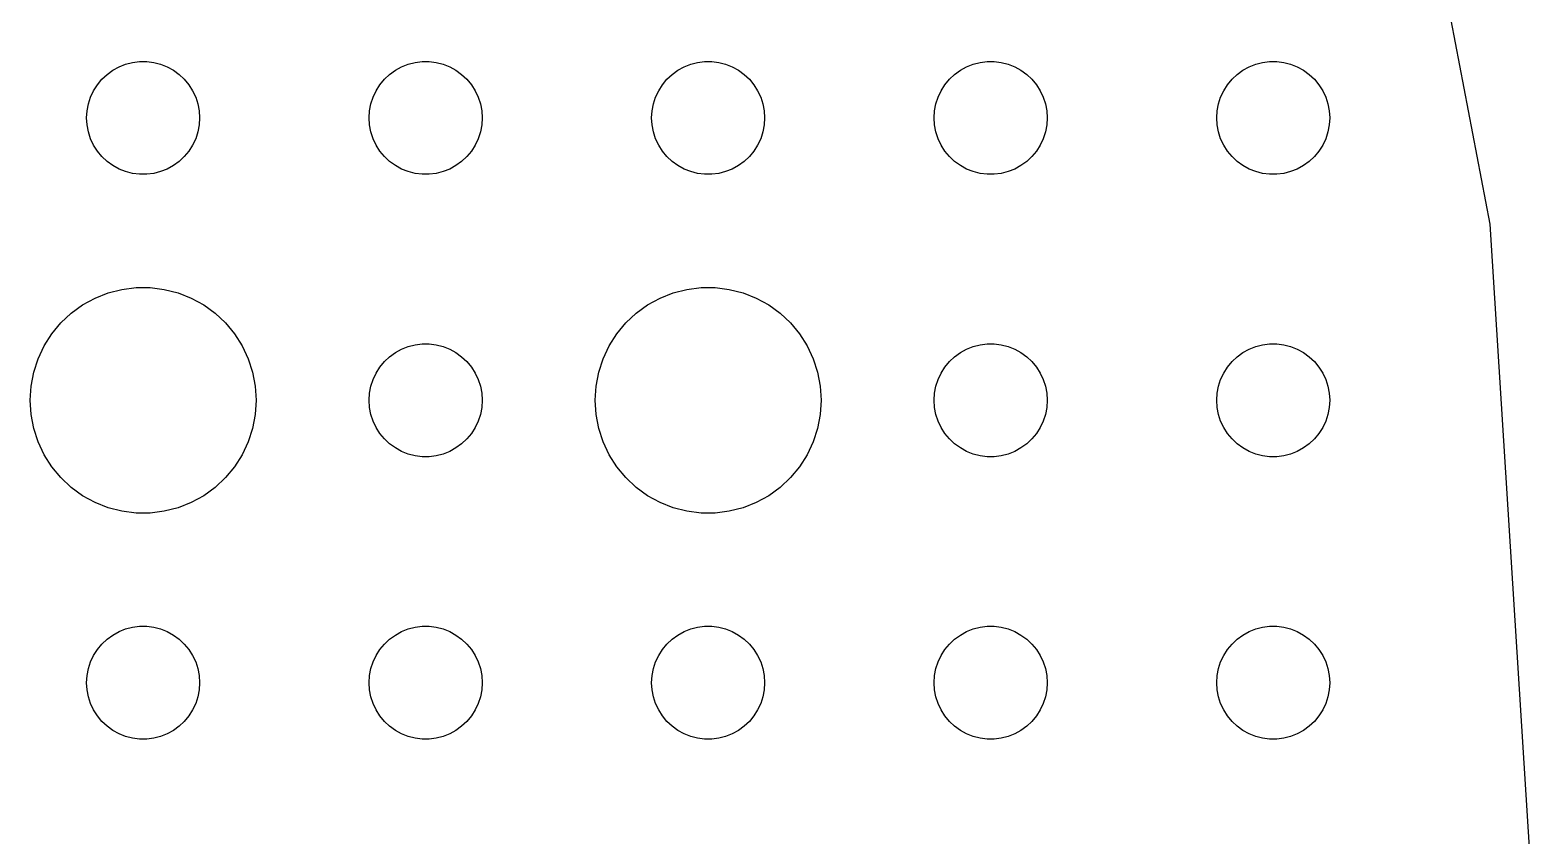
# Model space of a CAD drawing. Header units: metres. Extents: x -157 to 157, y -157 to 157.
# Drawn here: x 117 to 157, y 3.43 to 24.83 of the extents above; entities that cross this region are included whole.
import ezdxf

# ---------------------------------------------------------------- set-up
doc = ezdxf.new("R2010")
doc.units = ezdxf.units.M

msp = doc.modelspace()

# ---------------------------------------------------------------- linework, layer by layer
for p, q in [((155.762, 19.6773), (152.068, 39.0443)), ((118.907, 23.5268), (119.044, 23.6558)), ((119.044, 23.6558), (119.196, 23.7665)), ((119.196, 23.7665), (119.361, 23.8572)), ((119.361, 23.8572), (119.536, 23.9266)), ((119.536, 23.9266), (119.719, 23.9734)), ((119.719, 23.9734), (119.906, 23.997)), ((119.906, 23.997), (120.094, 23.997)), ((120.094, 23.997), (120.281, 23.9734)), ((120.281, 23.9734), (120.464, 23.9266)), ((120.464, 23.9266), (120.639, 23.8572)), ((120.639, 23.8572), (120.804, 23.7665)), ((120.804, 23.7665), (120.956, 23.6558)), ((120.956, 23.6558), (121.093, 23.5268)), ((126.407, 23.5268), (126.544, 23.6558)), ((126.544, 23.6558), (126.696, 23.7665)), ((126.696, 23.7665), (126.861, 23.8572)), ((126.861, 23.8572), (127.036, 23.9266)), ((127.036, 23.9266), (127.219, 23.9734)), ((127.219, 23.9734), (127.406, 23.997)), ((127.406, 23.997), (127.594, 23.997)), ((127.594, 23.997), (127.781, 23.9734)), ((127.781, 23.9734), (127.964, 23.9266)), ((127.964, 23.9266), (128.139, 23.8572)), ((128.139, 23.8572), (128.304, 23.7665)), ((128.304, 23.7665), (128.456, 23.6558)), ((128.456, 23.6558), (128.593, 23.5268)), ((133.907, 23.5268), (134.044, 23.6558)), ((134.044, 23.6558), (134.196, 23.7665)), ((134.196, 23.7665), (134.361, 23.8572)), ((134.361, 23.8572), (134.536, 23.9266)), ((134.536, 23.9266), (134.719, 23.9734)), ((134.719, 23.9734), (134.906, 23.997)), ((134.906, 23.997), (135.094, 23.997)), ((135.094, 23.997), (135.281, 23.9734)), ((135.281, 23.9734), (135.464, 23.9266)), ((135.464, 23.9266), (135.639, 23.8572)), ((135.639, 23.8572), (135.804, 23.7665)), ((135.804, 23.7665), (135.956, 23.6558)), ((135.956, 23.6558), (136.093, 23.5268)), ((141.407, 23.5268), (141.544, 23.6558)), ((141.544, 23.6558), (141.696, 23.7665)), ((141.696, 23.7665), (141.861, 23.8572)), ((141.861, 23.8572), (142.036, 23.9266)), ((142.036, 23.9266), (142.219, 23.9734)), ((142.219, 23.9734), (142.406, 23.997)), ((142.406, 23.997), (142.594, 23.997)), ((142.594, 23.997), (142.781, 23.9734)), ((142.781, 23.9734), (142.964, 23.9266)), ((142.964, 23.9266), (143.139, 23.8572)), ((143.139, 23.8572), (143.304, 23.7665)), ((143.304, 23.7665), (143.456, 23.6558)), ((143.456, 23.6558), (143.593, 23.5268)), ((148.907, 23.5268), (149.044, 23.6558)), ((149.044, 23.6558), (149.196, 23.7665)), ((149.196, 23.7665), (149.361, 23.8572)), ((149.361, 23.8572), (149.536, 23.9266)), ((149.536, 23.9266), (149.719, 23.9734)), ((149.719, 23.9734), (149.906, 23.997)), ((149.906, 23.997), (150.094, 23.997)), ((150.094, 23.997), (150.281, 23.9734)), ((150.281, 23.9734), (150.464, 23.9266)), ((150.464, 23.9266), (150.639, 23.8572)), ((150.639, 23.8572), (150.804, 23.7665)), ((150.804, 23.7665), (150.956, 23.6558)), ((150.956, 23.6558), (151.093, 23.5268)), ((118.605, 23.0522), (118.686, 23.2226)), ((118.686, 23.2226), (118.786, 23.3817)), ((118.786, 23.3817), (118.907, 23.5268)), ((121.093, 23.5268), (121.214, 23.3817)), ((121.214, 23.3817), (121.314, 23.2226)), ((121.314, 23.2226), (121.395, 23.0522)), ((126.105, 23.0522), (126.186, 23.2226)), ((126.186, 23.2226), (126.286, 23.3817)), ((126.286, 23.3817), (126.407, 23.5268)), ((128.593, 23.5268), (128.714, 23.3817)), ((128.714, 23.3817), (128.814, 23.2226)), ((128.814, 23.2226), (128.895, 23.0522)), ((133.605, 23.0522), (133.686, 23.2226)), ((133.686, 23.2226), (133.786, 23.3817)), ((133.786, 23.3817), (133.907, 23.5268)), ((136.093, 23.5268), (136.214, 23.3817)), ((136.214, 23.3817), (136.314, 23.2226)), ((136.314, 23.2226), (136.395, 23.0522)), ((141.105, 23.0522), (141.186, 23.2226)), ((141.186, 23.2226), (141.286, 23.3817)), ((141.286, 23.3817), (141.407, 23.5268)), ((143.593, 23.5268), (143.714, 23.3817)), ((143.714, 23.3817), (143.814, 23.2226)), ((143.814, 23.2226), (143.895, 23.0522)), ((148.605, 23.0522), (148.686, 23.2226)), ((148.686, 23.2226), (148.786, 23.3817)), ((148.786, 23.3817), (148.907, 23.5268)), ((151.093, 23.5268), (151.214, 23.3817)), ((151.214, 23.3817), (151.314, 23.2226)), ((151.314, 23.2226), (151.395, 23.0522)), ((118.512, 22.688), (118.547, 22.873)), ((118.547, 22.873), (118.605, 23.0522)), ((121.395, 23.0522), (121.453, 22.873)), ((121.453, 22.873), (121.488, 22.688)), ((126.012, 22.688), (126.047, 22.873)), ((126.047, 22.873), (126.105, 23.0522)), ((128.895, 23.0522), (128.953, 22.873)), ((128.953, 22.873), (128.988, 22.688)), ((133.512, 22.688), (133.547, 22.873)), ((133.547, 22.873), (133.605, 23.0522)), ((136.395, 23.0522), (136.453, 22.873)), ((136.453, 22.873), (136.488, 22.688)), ((141.012, 22.688), (141.047, 22.873)), ((141.047, 22.873), (141.105, 23.0522)), ((143.895, 23.0522), (143.953, 22.873)), ((143.953, 22.873), (143.988, 22.688)), ((148.512, 22.688), (148.547, 22.873)), ((148.547, 22.873), (148.605, 23.0522)), ((151.395, 23.0522), (151.453, 22.873)), ((151.453, 22.873), (151.488, 22.688)), ((118.5, 22.5), (118.512, 22.688)), ((118.512, 22.312), (118.5, 22.5)), ((121.488, 22.688), (121.5, 22.5)), ((121.5, 22.5), (121.488, 22.312)), ((126, 22.5), (126.012, 22.688)), ((126.012, 22.312), (126, 22.5)), ((128.988, 22.688), (129, 22.5)), ((129, 22.5), (128.988, 22.312)), ((133.5, 22.5), (133.512, 22.688)), ((133.512, 22.312), (133.5, 22.5)), ((136.488, 22.688), (136.5, 22.5)), ((136.5, 22.5), (136.488, 22.312)), ((141, 22.5), (141.012, 22.688)), ((141.012, 22.312), (141, 22.5)), ((143.988, 22.688), (144, 22.5)), ((144, 22.5), (143.988, 22.312)), ((148.5, 22.5), (148.512, 22.688)), ((148.512, 22.312), (148.5, 22.5)), ((151.488, 22.688), (151.5, 22.5)), ((151.5, 22.5), (151.488, 22.312)), ((118.547, 22.127), (118.512, 22.312)), ((118.605, 21.9478), (118.547, 22.127)), ((121.453, 22.127), (121.395, 21.9478)), ((121.488, 22.312), (121.453, 22.127)), ((126.047, 22.127), (126.012, 22.312)), ((126.105, 21.9478), (126.047, 22.127)), ((128.953, 22.127), (128.895, 21.9478)), ((128.988, 22.312), (128.953, 22.127)), ((133.547, 22.127), (133.512, 22.312)), ((133.605, 21.9478), (133.547, 22.127)), ((136.453, 22.127), (136.395, 21.9478)), ((136.488, 22.312), (136.453, 22.127)), ((141.047, 22.127), (141.012, 22.312)), ((141.105, 21.9478), (141.047, 22.127)), ((143.953, 22.127), (143.895, 21.9478)), ((143.988, 22.312), (143.953, 22.127)), ((148.547, 22.127), (148.512, 22.312)), ((148.605, 21.9478), (148.547, 22.127)), ((151.453, 22.127), (151.395, 21.9478)), ((151.488, 22.312), (151.453, 22.127)), ((118.686, 21.7774), (118.605, 21.9478)), ((118.786, 21.6183), (118.686, 21.7774)), ((118.907, 21.4732), (118.786, 21.6183)), ((121.214, 21.6183), (121.093, 21.4732)), ((121.314, 21.7774), (121.214, 21.6183)), ((121.395, 21.9478), (121.314, 21.7774)), ((126.186, 21.7774), (126.105, 21.9478)), ((126.286, 21.6183), (126.186, 21.7774)), ((126.407, 21.4732), (126.286, 21.6183)), ((128.714, 21.6183), (128.593, 21.4732)), ((128.814, 21.7774), (128.714, 21.6183)), ((128.895, 21.9478), (128.814, 21.7774)), ((133.686, 21.7774), (133.605, 21.9478)), ((133.786, 21.6183), (133.686, 21.7774)), ((133.907, 21.4732), (133.786, 21.6183)), ((136.214, 21.6183), (136.093, 21.4732)), ((136.314, 21.7774), (136.214, 21.6183)), ((136.395, 21.9478), (136.314, 21.7774)), ((141.186, 21.7774), (141.105, 21.9478)), ((141.286, 21.6183), (141.186, 21.7774)), ((141.407, 21.4732), (141.286, 21.6183)), ((143.714, 21.6183), (143.593, 21.4732)), ((143.814, 21.7774), (143.714, 21.6183)), ((143.895, 21.9478), (143.814, 21.7774)), ((148.686, 21.7774), (148.605, 21.9478)), ((148.786, 21.6183), (148.686, 21.7774)), ((148.907, 21.4732), (148.786, 21.6183)), ((151.214, 21.6183), (151.093, 21.4732)), ((151.314, 21.7774), (151.214, 21.6183)), ((151.395, 21.9478), (151.314, 21.7774)), ((119.044, 21.3442), (118.907, 21.4732)), ((119.196, 21.2335), (119.044, 21.3442)), ((119.361, 21.1427), (119.196, 21.2335)), ((120.804, 21.2335), (120.639, 21.1427)), ((120.956, 21.3442), (120.804, 21.2335)), ((121.093, 21.4732), (120.956, 21.3442)), ((126.544, 21.3442), (126.407, 21.4732)), ((126.696, 21.2335), (126.544, 21.3442)), ((126.861, 21.1427), (126.696, 21.2335)), ((128.304, 21.2335), (128.139, 21.1427)), ((128.456, 21.3442), (128.304, 21.2335)), ((128.593, 21.4732), (128.456, 21.3442)), ((134.044, 21.3442), (133.907, 21.4732)), ((134.196, 21.2335), (134.044, 21.3442)), ((134.361, 21.1427), (134.196, 21.2335)), ((135.804, 21.2335), (135.639, 21.1427)), ((135.956, 21.3442), (135.804, 21.2335)), ((136.093, 21.4732), (135.956, 21.3442)), ((141.544, 21.3442), (141.407, 21.4732)), ((141.696, 21.2335), (141.544, 21.3442)), ((141.861, 21.1427), (141.696, 21.2335)), ((143.304, 21.2335), (143.139, 21.1427)), ((143.456, 21.3442), (143.304, 21.2335)), ((143.593, 21.4732), (143.456, 21.3442)), ((149.044, 21.3442), (148.907, 21.4732)), ((149.196, 21.2335), (149.044, 21.3442)), ((149.361, 21.1427), (149.196, 21.2335)), ((150.804, 21.2335), (150.639, 21.1427)), ((150.956, 21.3442), (150.804, 21.2335)), ((151.093, 21.4732), (150.956, 21.3442)), ((119.536, 21.0734), (119.361, 21.1427)), ((119.719, 21.0266), (119.536, 21.0734)), ((119.906, 21.003), (119.719, 21.0266)), ((120.094, 21.003), (119.906, 21.003)), ((120.281, 21.0266), (120.094, 21.003)), ((120.464, 21.0734), (120.281, 21.0266)), ((120.639, 21.1427), (120.464, 21.0734)), ((127.036, 21.0734), (126.861, 21.1427)), ((127.219, 21.0266), (127.036, 21.0734)), ((127.406, 21.003), (127.219, 21.0266)), ((127.594, 21.003), (127.406, 21.003)), ((127.781, 21.0266), (127.594, 21.003)), ((127.964, 21.0734), (127.781, 21.0266)), ((128.139, 21.1427), (127.964, 21.0734)), ((134.536, 21.0734), (134.361, 21.1427)), ((134.719, 21.0266), (134.536, 21.0734)), ((134.906, 21.003), (134.719, 21.0266)), ((135.094, 21.003), (134.906, 21.003)), ((135.281, 21.0266), (135.094, 21.003)), ((135.464, 21.0734), (135.281, 21.0266)), ((135.639, 21.1427), (135.464, 21.0734)), ((142.036, 21.0734), (141.861, 21.1427)), ((142.219, 21.0266), (142.036, 21.0734)), ((142.406, 21.003), (142.219, 21.0266)), ((142.594, 21.003), (142.406, 21.003)), ((142.781, 21.0266), (142.594, 21.003)), ((142.964, 21.0734), (142.781, 21.0266)), ((143.139, 21.1427), (142.964, 21.0734)), ((149.536, 21.0734), (149.361, 21.1427)), ((149.719, 21.0266), (149.536, 21.0734)), ((149.906, 21.003), (149.719, 21.0266)), ((150.094, 21.003), (149.906, 21.003)), ((150.281, 21.0266), (150.094, 21.003)), ((150.464, 21.0734), (150.281, 21.0266)), ((150.639, 21.1427), (150.464, 21.0734)), ((157, 0), (155.762, 19.6773)), ((118.393, 17.533), (118.723, 17.7145)), ((118.723, 17.7145), (119.073, 17.8532)), ((119.073, 17.8532), (119.438, 17.9469)), ((119.438, 17.9469), (119.812, 17.9941)), ((119.812, 17.9941), (120.188, 17.9941)), ((120.188, 17.9941), (120.562, 17.9469)), ((120.562, 17.9469), (120.927, 17.8532)), ((120.927, 17.8532), (121.277, 17.7145)), ((121.277, 17.7145), (121.607, 17.533)), ((133.393, 17.533), (133.723, 17.7145)), ((133.723, 17.7145), (134.073, 17.8532)), ((134.073, 17.8532), (134.438, 17.9469)), ((134.438, 17.9469), (134.812, 17.9941)), ((134.812, 17.9941), (135.188, 17.9941)), ((135.188, 17.9941), (135.562, 17.9469)), ((135.562, 17.9469), (135.927, 17.8532)), ((135.927, 17.8532), (136.277, 17.7145)), ((136.277, 17.7145), (136.607, 17.533)), ((117.813, 17.0536), (118.088, 17.3115)), ((118.088, 17.3115), (118.393, 17.533)), ((121.607, 17.533), (121.912, 17.3115)), ((121.912, 17.3115), (122.187, 17.0536)), ((132.813, 17.0536), (133.088, 17.3115)), ((133.088, 17.3115), (133.393, 17.533)), ((136.607, 17.533), (136.912, 17.3115)), ((136.912, 17.3115), (137.187, 17.0536)), ((117.573, 16.7634), (117.813, 17.0536)), ((122.187, 17.0536), (122.427, 16.7634)), ((132.573, 16.7634), (132.813, 17.0536)), ((137.187, 17.0536), (137.427, 16.7634)), ((117.211, 16.1044), (117.371, 16.4453)), ((117.371, 16.4453), (117.573, 16.7634)), ((122.427, 16.7634), (122.629, 16.4453)), ((122.629, 16.4453), (122.789, 16.1044)), ((126.861, 16.3572), (127.036, 16.4266)), ((127.036, 16.4266), (127.219, 16.4734)), ((127.219, 16.4734), (127.406, 16.497)), ((127.406, 16.497), (127.594, 16.497)), ((127.594, 16.497), (127.781, 16.4734)), ((127.781, 16.4734), (127.964, 16.4266)), ((127.964, 16.4266), (128.139, 16.3572)), ((132.211, 16.1044), (132.371, 16.4453)), ((132.371, 16.4453), (132.573, 16.7634)), ((137.427, 16.7634), (137.629, 16.4453)), ((137.629, 16.4453), (137.789, 16.1044)), ((141.861, 16.3572), (142.036, 16.4266)), ((142.036, 16.4266), (142.219, 16.4734)), ((142.219, 16.4734), (142.406, 16.497)), ((142.406, 16.497), (142.594, 16.497)), ((142.594, 16.497), (142.781, 16.4734)), ((142.781, 16.4734), (142.964, 16.4266)), ((142.964, 16.4266), (143.139, 16.3572)), ((149.361, 16.3572), (149.536, 16.4266)), ((149.536, 16.4266), (149.719, 16.4734)), ((149.719, 16.4734), (149.906, 16.497)), ((149.906, 16.497), (150.094, 16.497)), ((150.094, 16.497), (150.281, 16.4734)), ((150.281, 16.4734), (150.464, 16.4266)), ((150.464, 16.4266), (150.639, 16.3572)), ((117.094, 15.7461), (117.211, 16.1044)), ((122.789, 16.1044), (122.906, 15.7461)), ((126.286, 15.8817), (126.407, 16.0268)), ((126.407, 16.0268), (126.544, 16.1558)), ((126.544, 16.1558), (126.696, 16.2665)), ((126.696, 16.2665), (126.861, 16.3572)), ((128.139, 16.3572), (128.304, 16.2665)), ((128.304, 16.2665), (128.456, 16.1558)), ((128.456, 16.1558), (128.593, 16.0268)), ((128.593, 16.0268), (128.714, 15.8817)), ((132.094, 15.7461), (132.211, 16.1044)), ((137.789, 16.1044), (137.906, 15.7461)), ((141.286, 15.8817), (141.407, 16.0268)), ((141.407, 16.0268), (141.544, 16.1558)), ((141.544, 16.1558), (141.696, 16.2665)), ((141.696, 16.2665), (141.861, 16.3572)), ((143.139, 16.3572), (143.304, 16.2665)), ((143.304, 16.2665), (143.456, 16.1558)), ((143.456, 16.1558), (143.593, 16.0268)), ((143.593, 16.0268), (143.714, 15.8817)), ((148.786, 15.8817), (148.907, 16.0268)), ((148.907, 16.0268), (149.044, 16.1558)), ((149.044, 16.1558), (149.196, 16.2665)), ((149.196, 16.2665), (149.361, 16.3572)), ((150.639, 16.3572), (150.804, 16.2665)), ((150.804, 16.2665), (150.956, 16.1558)), ((150.956, 16.1558), (151.093, 16.0268)), ((151.093, 16.0268), (151.214, 15.8817)), ((117.024, 15.376), (117.094, 15.7461)), ((122.906, 15.7461), (122.976, 15.376)), ((126.105, 15.5522), (126.186, 15.7226)), ((126.186, 15.7226), (126.286, 15.8817)), ((128.714, 15.8817), (128.814, 15.7226)), ((128.814, 15.7226), (128.895, 15.5522)), ((132.024, 15.376), (132.094, 15.7461)), ((137.906, 15.7461), (137.976, 15.376)), ((141.105, 15.5522), (141.186, 15.7226)), ((141.186, 15.7226), (141.286, 15.8817)), ((143.714, 15.8817), (143.814, 15.7226)), ((143.814, 15.7226), (143.895, 15.5522)), ((148.605, 15.5522), (148.686, 15.7226)), ((148.686, 15.7226), (148.786, 15.8817)), ((151.214, 15.8817), (151.314, 15.7226)), ((151.314, 15.7226), (151.395, 15.5522)), ((117, 15), (117.024, 15.376)), ((122.976, 15.376), (123, 15)), ((126.012, 15.188), (126.047, 15.373)), ((126.047, 15.373), (126.105, 15.5522)), ((128.895, 15.5522), (128.953, 15.373)), ((128.953, 15.373), (128.988, 15.188)), ((132, 15), (132.024, 15.376)), ((137.976, 15.376), (138, 15)), ((141.012, 15.188), (141.047, 15.373)), ((141.047, 15.373), (141.105, 15.5522)), ((143.895, 15.5522), (143.953, 15.373)), ((143.953, 15.373), (143.988, 15.188)), ((148.512, 15.188), (148.547, 15.373)), ((148.547, 15.373), (148.605, 15.5522)), ((151.395, 15.5522), (151.453, 15.373)), ((151.453, 15.373), (151.488, 15.188)), ((117.024, 14.624), (117, 15)), ((123, 15), (122.976, 14.624)), ((126, 15), (126.012, 15.188)), ((126.012, 14.812), (126, 15)), ((126.047, 14.627), (126.012, 14.812)), ((128.988, 14.812), (128.953, 14.627)), ((128.988, 15.188), (129, 15)), ((129, 15), (128.988, 14.812)), ((132.024, 14.624), (132, 15)), ((138, 15), (137.976, 14.624)), ((141, 15), (141.012, 15.188)), ((141.012, 14.812), (141, 15)), ((141.047, 14.627), (141.012, 14.812)), ((143.988, 14.812), (143.953, 14.627)), ((143.988, 15.188), (144, 15)), ((144, 15), (143.988, 14.812)), ((148.5, 15), (148.512, 15.188)), ((148.512, 14.812), (148.5, 15)), ((148.547, 14.627), (148.512, 14.812)), ((151.488, 14.812), (151.453, 14.627)), ((151.488, 15.188), (151.5, 15)), ((151.5, 15), (151.488, 14.812)), ((117.094, 14.2539), (117.024, 14.624)), ((122.976, 14.624), (122.906, 14.2539)), ((126.105, 14.4478), (126.047, 14.627)), ((126.186, 14.2774), (126.105, 14.4478)), ((128.895, 14.4478), (128.814, 14.2774)), ((128.953, 14.627), (128.895, 14.4478)), ((132.094, 14.2539), (132.024, 14.624)), ((137.976, 14.624), (137.906, 14.2539)), ((141.105, 14.4478), (141.047, 14.627)), ((141.186, 14.2774), (141.105, 14.4478)), ((143.895, 14.4478), (143.814, 14.2774)), ((143.953, 14.627), (143.895, 14.4478)), ((148.605, 14.4478), (148.547, 14.627)), ((148.686, 14.2774), (148.605, 14.4478)), ((151.395, 14.4478), (151.314, 14.2774)), ((151.453, 14.627), (151.395, 14.4478)), ((117.211, 13.8956), (117.094, 14.2539)), ((122.906, 14.2539), (122.789, 13.8956)), ((126.286, 14.1183), (126.186, 14.2774)), ((126.407, 13.9732), (126.286, 14.1183)), ((128.714, 14.1183), (128.593, 13.9732)), ((128.814, 14.2774), (128.714, 14.1183)), ((132.211, 13.8956), (132.094, 14.2539)), ((137.906, 14.2539), (137.789, 13.8956)), ((141.286, 14.1183), (141.186, 14.2774)), ((141.407, 13.9732), (141.286, 14.1183)), ((143.714, 14.1183), (143.593, 13.9732)), ((143.814, 14.2774), (143.714, 14.1183)), ((148.786, 14.1183), (148.686, 14.2774)), ((148.907, 13.9732), (148.786, 14.1183)), ((151.214, 14.1183), (151.093, 13.9732)), ((151.314, 14.2774), (151.214, 14.1183)), ((117.371, 13.5547), (117.211, 13.8956)), ((122.789, 13.8956), (122.629, 13.5547)), ((126.544, 13.8442), (126.407, 13.9732)), ((126.696, 13.7335), (126.544, 13.8442)), ((126.861, 13.6427), (126.696, 13.7335)), ((127.036, 13.5734), (126.861, 13.6427)), ((128.139, 13.6427), (127.964, 13.5734)), ((128.304, 13.7335), (128.139, 13.6427)), ((128.456, 13.8442), (128.304, 13.7335)), ((128.593, 13.9732), (128.456, 13.8442)), ((132.371, 13.5547), (132.211, 13.8956)), ((137.789, 13.8956), (137.629, 13.5547)), ((141.544, 13.8442), (141.407, 13.9732)), ((141.696, 13.7335), (141.544, 13.8442)), ((141.861, 13.6427), (141.696, 13.7335)), ((142.036, 13.5734), (141.861, 13.6427)), ((143.139, 13.6427), (142.964, 13.5734)), ((143.304, 13.7335), (143.139, 13.6427)), ((143.456, 13.8442), (143.304, 13.7335)), ((143.593, 13.9732), (143.456, 13.8442)), ((149.044, 13.8442), (148.907, 13.9732)), ((149.196, 13.7335), (149.044, 13.8442)), ((149.361, 13.6427), (149.196, 13.7335)), ((149.536, 13.5734), (149.361, 13.6427)), ((150.639, 13.6427), (150.464, 13.5734)), ((150.804, 13.7335), (150.639, 13.6427)), ((150.956, 13.8442), (150.804, 13.7335)), ((151.093, 13.9732), (150.956, 13.8442)), ((117.573, 13.2366), (117.371, 13.5547)), ((117.813, 12.9464), (117.573, 13.2366)), ((122.427, 13.2366), (122.187, 12.9464)), ((122.629, 13.5547), (122.427, 13.2366)), ((127.219, 13.5266), (127.036, 13.5734)), ((127.406, 13.5029), (127.219, 13.5266)), ((127.594, 13.5029), (127.406, 13.5029)), ((127.781, 13.5266), (127.594, 13.5029)), ((127.964, 13.5734), (127.781, 13.5266)), ((132.573, 13.2366), (132.371, 13.5547)), ((132.813, 12.9464), (132.573, 13.2366)), ((137.427, 13.2366), (137.187, 12.9464)), ((137.629, 13.5547), (137.427, 13.2366)), ((142.219, 13.5266), (142.036, 13.5734)), ((142.406, 13.5029), (142.219, 13.5266)), ((142.594, 13.5029), (142.406, 13.5029)), ((142.781, 13.5266), (142.594, 13.5029)), ((142.964, 13.5734), (142.781, 13.5266)), ((149.719, 13.5266), (149.536, 13.5734)), ((149.906, 13.5029), (149.719, 13.5266)), ((150.094, 13.5029), (149.906, 13.5029)), ((150.281, 13.5266), (150.094, 13.5029)), ((150.464, 13.5734), (150.281, 13.5266)), ((118.088, 12.6884), (117.813, 12.9464)), ((122.187, 12.9464), (121.912, 12.6884)), ((133.088, 12.6884), (132.813, 12.9464)), ((137.187, 12.9464), (136.912, 12.6884)), ((118.393, 12.467), (118.088, 12.6884)), ((118.723, 12.2855), (118.393, 12.467)), ((121.607, 12.467), (121.277, 12.2855)), ((121.912, 12.6884), (121.607, 12.467)), ((133.393, 12.467), (133.088, 12.6884)), ((133.723, 12.2855), (133.393, 12.467)), ((136.607, 12.467), (136.277, 12.2855)), ((136.912, 12.6884), (136.607, 12.467)), ((119.073, 12.1468), (118.723, 12.2855)), ((119.438, 12.0531), (119.073, 12.1468)), ((119.812, 12.0059), (119.438, 12.0531)), ((120.188, 12.0059), (119.812, 12.0059)), ((120.562, 12.0531), (120.188, 12.0059)), ((120.927, 12.1468), (120.562, 12.0531)), ((121.277, 12.2855), (120.927, 12.1468)), ((134.073, 12.1468), (133.723, 12.2855)), ((134.438, 12.0531), (134.073, 12.1468)), ((134.812, 12.0059), (134.438, 12.0531)), ((135.188, 12.0059), (134.812, 12.0059)), ((135.562, 12.0531), (135.188, 12.0059)), ((135.927, 12.1468), (135.562, 12.0531)), ((136.277, 12.2855), (135.927, 12.1468)), ((119.196, 8.76648), (119.361, 8.85724)), ((119.361, 8.85724), (119.536, 8.92657)), ((119.536, 8.92657), (119.719, 8.97342)), ((119.719, 8.97342), (119.906, 8.99704)), ((119.906, 8.99704), (120.094, 8.99704)), ((120.094, 8.99704), (120.281, 8.97342)), ((120.281, 8.97342), (120.464, 8.92657)), ((120.464, 8.92657), (120.639, 8.85724)), ((120.639, 8.85724), (120.804, 8.76648)), ((126.696, 8.76648), (126.861, 8.85724)), ((126.861, 8.85724), (127.036, 8.92657)), ((127.036, 8.92657), (127.219, 8.97342)), ((127.219, 8.97342), (127.406, 8.99704)), ((127.406, 8.99704), (127.594, 8.99704)), ((127.594, 8.99704), (127.781, 8.97342)), ((127.781, 8.97342), (127.964, 8.92657)), ((127.964, 8.92657), (128.139, 8.85724)), ((128.139, 8.85724), (128.304, 8.76648)), ((134.196, 8.76648), (134.361, 8.85724)), ((134.361, 8.85724), (134.536, 8.92657)), ((134.536, 8.92657), (134.719, 8.97342)), ((134.719, 8.97342), (134.906, 8.99704)), ((134.906, 8.99704), (135.094, 8.99704)), ((135.094, 8.99704), (135.281, 8.97342)), ((135.281, 8.97342), (135.464, 8.92657)), ((135.464, 8.92657), (135.639, 8.85724)), ((135.639, 8.85724), (135.804, 8.76648)), ((141.696, 8.76648), (141.861, 8.85724)), ((141.861, 8.85724), (142.036, 8.92657)), ((142.036, 8.92657), (142.219, 8.97342)), ((142.219, 8.97342), (142.406, 8.99704)), ((142.406, 8.99704), (142.594, 8.99704)), ((142.594, 8.99704), (142.781, 8.97342)), ((142.781, 8.97342), (142.964, 8.92657)), ((142.964, 8.92657), (143.139, 8.85724)), ((143.139, 8.85724), (143.304, 8.76648)), ((149.196, 8.76648), (149.361, 8.85724)), ((149.361, 8.85724), (149.536, 8.92657)), ((149.536, 8.92657), (149.719, 8.97342)), ((149.719, 8.97342), (149.906, 8.99704)), ((149.906, 8.99704), (150.094, 8.99704)), ((150.094, 8.99704), (150.281, 8.97342)), ((150.281, 8.97342), (150.464, 8.92657)), ((150.464, 8.92657), (150.639, 8.85724)), ((150.639, 8.85724), (150.804, 8.76648)), ((118.786, 8.38167), (118.907, 8.52681)), ((118.907, 8.52681), (119.044, 8.65576)), ((119.044, 8.65576), (119.196, 8.76648)), ((120.804, 8.76648), (120.956, 8.65576)), ((120.956, 8.65576), (121.093, 8.52681)), ((121.093, 8.52681), (121.214, 8.38167)), ((126.286, 8.38167), (126.407, 8.52681)), ((126.407, 8.52681), (126.544, 8.65576)), ((126.544, 8.65576), (126.696, 8.76648)), ((128.304, 8.76648), (128.456, 8.65576)), ((128.456, 8.65576), (128.593, 8.52681)), ((128.593, 8.52681), (128.714, 8.38167)), ((133.786, 8.38167), (133.907, 8.52681)), ((133.907, 8.52681), (134.044, 8.65576)), ((134.044, 8.65576), (134.196, 8.76648)), ((135.804, 8.76648), (135.956, 8.65576)), ((135.956, 8.65576), (136.093, 8.52681)), ((136.093, 8.52681), (136.214, 8.38167)), ((141.286, 8.38167), (141.407, 8.52681)), ((141.407, 8.52681), (141.544, 8.65576)), ((141.544, 8.65576), (141.696, 8.76648)), ((143.304, 8.76648), (143.456, 8.65576)), ((143.456, 8.65576), (143.593, 8.52681)), ((143.593, 8.52681), (143.714, 8.38167)), ((148.786, 8.38167), (148.907, 8.52681)), ((148.907, 8.52681), (149.044, 8.65576)), ((149.044, 8.65576), (149.196, 8.76648)), ((150.804, 8.76648), (150.956, 8.65576)), ((150.956, 8.65576), (151.093, 8.52681)), ((151.093, 8.52681), (151.214, 8.38167)), ((118.547, 7.87303), (118.605, 8.05219)), ((118.605, 8.05219), (118.686, 8.22263)), ((118.686, 8.22263), (118.786, 8.38167)), ((121.214, 8.38167), (121.314, 8.22263)), ((121.314, 8.22263), (121.395, 8.05219)), ((121.395, 8.05219), (121.453, 7.87303)), ((126.047, 7.87303), (126.105, 8.05219)), ((126.105, 8.05219), (126.186, 8.22263)), ((126.186, 8.22263), (126.286, 8.38167)), ((128.714, 8.38167), (128.814, 8.22263)), ((128.814, 8.22263), (128.895, 8.05219)), ((128.895, 8.05219), (128.953, 7.87303)), ((133.547, 7.87303), (133.605, 8.05219)), ((133.605, 8.05219), (133.686, 8.22263)), ((133.686, 8.22263), (133.786, 8.38167)), ((136.214, 8.38167), (136.314, 8.22263)), ((136.314, 8.22263), (136.395, 8.05219)), ((136.395, 8.05219), (136.453, 7.87303)), ((141.047, 7.87303), (141.105, 8.05219)), ((141.105, 8.05219), (141.186, 8.22263)), ((141.186, 8.22263), (141.286, 8.38167)), ((143.714, 8.38167), (143.814, 8.22263)), ((143.814, 8.22263), (143.895, 8.05219)), ((143.895, 8.05219), (143.953, 7.87303)), ((148.547, 7.87303), (148.605, 8.05219)), ((148.605, 8.05219), (148.686, 8.22263)), ((148.686, 8.22263), (148.786, 8.38167)), ((151.214, 8.38167), (151.314, 8.22263)), ((151.314, 8.22263), (151.395, 8.05219)), ((151.395, 8.05219), (151.453, 7.87303)), ((118.5, 7.5), (118.512, 7.68799)), ((118.512, 7.68799), (118.547, 7.87303)), ((121.453, 7.87303), (121.488, 7.68799)), ((121.488, 7.68799), (121.5, 7.5)), ((126, 7.5), (126.012, 7.68799)), ((126.012, 7.68799), (126.047, 7.87303)), ((128.953, 7.87303), (128.988, 7.68799)), ((128.988, 7.68799), (129, 7.5)), ((133.5, 7.5), (133.512, 7.68799)), ((133.512, 7.68799), (133.547, 7.87303)), ((136.453, 7.87303), (136.488, 7.68799)), ((136.488, 7.68799), (136.5, 7.5)), ((141, 7.5), (141.012, 7.68799)), ((141.012, 7.68799), (141.047, 7.87303)), ((143.953, 7.87303), (143.988, 7.68799)), ((143.988, 7.68799), (144, 7.5)), ((148.5, 7.5), (148.512, 7.68799)), ((148.512, 7.68799), (148.547, 7.87303)), ((151.453, 7.87303), (151.488, 7.68799)), ((151.488, 7.68799), (151.5, 7.5)), ((118.512, 7.312), (118.5, 7.5)), ((118.547, 7.12695), (118.512, 7.312)), ((121.488, 7.312), (121.453, 7.12695)), ((121.5, 7.5), (121.488, 7.312)), ((126.012, 7.312), (126, 7.5)), ((126.047, 7.12695), (126.012, 7.312)), ((128.988, 7.312), (128.953, 7.12695)), ((129, 7.5), (128.988, 7.312)), ((133.512, 7.312), (133.5, 7.5)), ((133.547, 7.12695), (133.512, 7.312)), ((136.488, 7.312), (136.453, 7.12695)), ((136.5, 7.5), (136.488, 7.312)), ((141.012, 7.312), (141, 7.5)), ((141.047, 7.12695), (141.012, 7.312)), ((143.988, 7.312), (143.953, 7.12695)), ((144, 7.5), (143.988, 7.312)), ((148.512, 7.312), (148.5, 7.5)), ((148.547, 7.12695), (148.512, 7.312)), ((151.488, 7.312), (151.453, 7.12695)), ((151.5, 7.5), (151.488, 7.312)), ((118.605, 6.9478), (118.547, 7.12695)), ((118.686, 6.77736), (118.605, 6.9478)), ((121.395, 6.9478), (121.314, 6.77736)), ((121.453, 7.12695), (121.395, 6.9478)), ((126.105, 6.9478), (126.047, 7.12695)), ((126.186, 6.77736), (126.105, 6.9478)), ((128.895, 6.9478), (128.814, 6.77736)), ((128.953, 7.12695), (128.895, 6.9478)), ((133.605, 6.9478), (133.547, 7.12695)), ((133.686, 6.77736), (133.605, 6.9478)), ((136.395, 6.9478), (136.314, 6.77736)), ((136.453, 7.12695), (136.395, 6.9478)), ((141.105, 6.9478), (141.047, 7.12695)), ((141.186, 6.77736), (141.105, 6.9478)), ((143.895, 6.9478), (143.814, 6.77736)), ((143.953, 7.12695), (143.895, 6.9478)), ((148.605, 6.9478), (148.547, 7.12695)), ((148.686, 6.77736), (148.605, 6.9478)), ((151.395, 6.9478), (151.314, 6.77736)), ((151.453, 7.12695), (151.395, 6.9478)), ((118.786, 6.61832), (118.686, 6.77736)), ((118.907, 6.47318), (118.786, 6.61832)), ((119.044, 6.34422), (118.907, 6.47318)), ((121.093, 6.47318), (120.956, 6.34422)), ((121.214, 6.61832), (121.093, 6.47318)), ((121.314, 6.77736), (121.214, 6.61832)), ((126.286, 6.61832), (126.186, 6.77736)), ((126.407, 6.47318), (126.286, 6.61832)), ((126.544, 6.34422), (126.407, 6.47318)), ((128.593, 6.47318), (128.456, 6.34422)), ((128.714, 6.61832), (128.593, 6.47318)), ((128.814, 6.77736), (128.714, 6.61832)), ((133.786, 6.61832), (133.686, 6.77736)), ((133.907, 6.47318), (133.786, 6.61832)), ((134.044, 6.34422), (133.907, 6.47318)), ((136.093, 6.47318), (135.956, 6.34422)), ((136.214, 6.61832), (136.093, 6.47318)), ((136.314, 6.77736), (136.214, 6.61832)), ((141.286, 6.61832), (141.186, 6.77736)), ((141.407, 6.47318), (141.286, 6.61832)), ((141.544, 6.34422), (141.407, 6.47318)), ((143.593, 6.47318), (143.456, 6.34422)), ((143.714, 6.61832), (143.593, 6.47318)), ((143.814, 6.77736), (143.714, 6.61832)), ((148.786, 6.61832), (148.686, 6.77736)), ((148.907, 6.47318), (148.786, 6.61832)), ((149.044, 6.34422), (148.907, 6.47318)), ((151.093, 6.47318), (150.956, 6.34422)), ((151.214, 6.61832), (151.093, 6.47318)), ((151.314, 6.77736), (151.214, 6.61832)), ((119.196, 6.23351), (119.044, 6.34422)), ((119.361, 6.14275), (119.196, 6.23351)), ((119.536, 6.07341), (119.361, 6.14275)), ((119.719, 6.02657), (119.536, 6.07341)), ((119.906, 6.00294), (119.719, 6.02657)), ((120.094, 6.00294), (119.906, 6.00294)), ((120.281, 6.02657), (120.094, 6.00294)), ((120.464, 6.07341), (120.281, 6.02657)), ((120.639, 6.14275), (120.464, 6.07341)), ((120.804, 6.23351), (120.639, 6.14275)), ((120.956, 6.34422), (120.804, 6.23351)), ((126.696, 6.23351), (126.544, 6.34422)), ((126.861, 6.14275), (126.696, 6.23351)), ((127.036, 6.07341), (126.861, 6.14275)), ((127.219, 6.02657), (127.036, 6.07341)), ((127.406, 6.00294), (127.219, 6.02657)), ((127.594, 6.00294), (127.406, 6.00294)), ((127.781, 6.02657), (127.594, 6.00294)), ((127.964, 6.07341), (127.781, 6.02657)), ((128.139, 6.14275), (127.964, 6.07341)), ((128.304, 6.23351), (128.139, 6.14275)), ((128.456, 6.34422), (128.304, 6.23351)), ((134.196, 6.23351), (134.044, 6.34422)), ((134.361, 6.14275), (134.196, 6.23351)), ((134.536, 6.07341), (134.361, 6.14275)), ((134.719, 6.02657), (134.536, 6.07341)), ((134.906, 6.00294), (134.719, 6.02657)), ((135.094, 6.00294), (134.906, 6.00294)), ((135.281, 6.02657), (135.094, 6.00294)), ((135.464, 6.07341), (135.281, 6.02657)), ((135.639, 6.14275), (135.464, 6.07341)), ((135.804, 6.23351), (135.639, 6.14275)), ((135.956, 6.34422), (135.804, 6.23351)), ((141.696, 6.23351), (141.544, 6.34422)), ((141.861, 6.14275), (141.696, 6.23351)), ((142.036, 6.07341), (141.861, 6.14275)), ((142.219, 6.02657), (142.036, 6.07341)), ((142.406, 6.00294), (142.219, 6.02657)), ((142.594, 6.00294), (142.406, 6.00294)), ((142.781, 6.02657), (142.594, 6.00294)), ((142.964, 6.07341), (142.781, 6.02657)), ((143.139, 6.14275), (142.964, 6.07341)), ((143.304, 6.23351), (143.139, 6.14275)), ((143.456, 6.34422), (143.304, 6.23351)), ((149.196, 6.23351), (149.044, 6.34422)), ((149.361, 6.14275), (149.196, 6.23351)), ((149.536, 6.07341), (149.361, 6.14275)), ((149.719, 6.02657), (149.536, 6.07341)), ((149.906, 6.00294), (149.719, 6.02657)), ((150.094, 6.00294), (149.906, 6.00294)), ((150.281, 6.02657), (150.094, 6.00294)), ((150.464, 6.07341), (150.281, 6.02657)), ((150.639, 6.14275), (150.464, 6.07341)), ((150.804, 6.23351), (150.639, 6.14275)), ((150.956, 6.34422), (150.804, 6.23351))]:
    msp.add_line(p, q)

doc.saveas('drawing.dxf')
